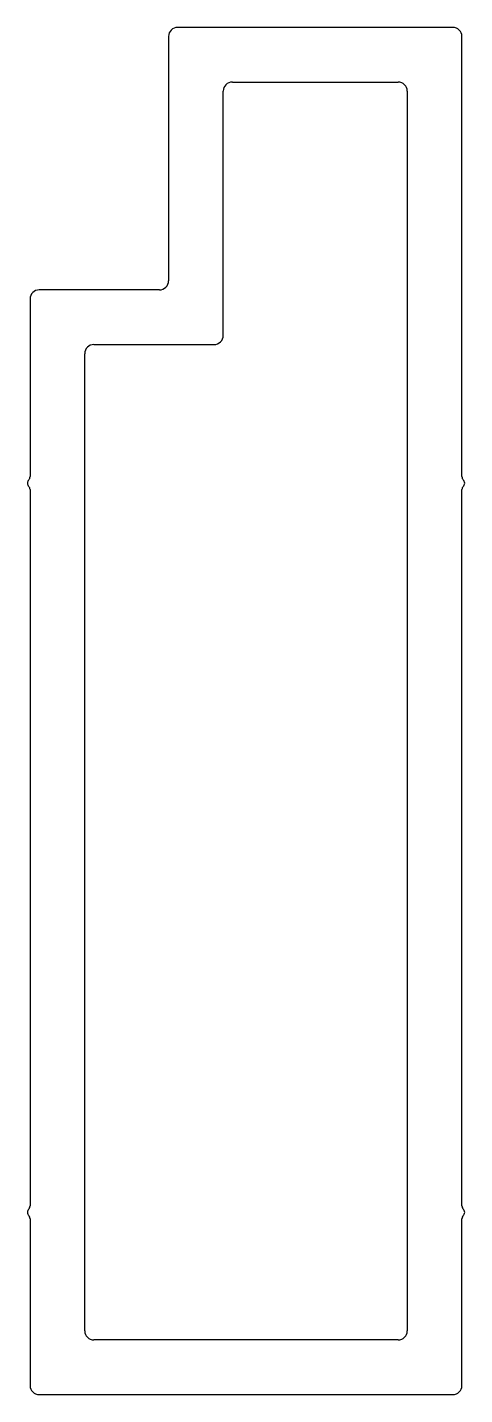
# Model space of a CAD drawing. Extents: x 2973.2 to 2997.2, y 1277.2 to 1352.2.
import ezdxf

# ---------------------------------------------------------------- set-up
doc = ezdxf.new("R2010")
doc.units = 0
doc.layers.get('0').update_dxf_attribs({"linetype": 'CONTINUOUS'})

msp = doc.modelspace()

# ---------------------------------------------------------------- linework, layer by layer
for p, q in [((2980.902, 1351.687), (2980.902, 1338.287)), ((2996.502, 1352.187), (2981.402, 1352.187)), ((2997.002, 1327.544), (2997.002, 1351.687)), ((2983.902, 1335.287), (2983.902, 1348.687)), ((2984.402, 1349.187), (2993.502, 1349.187)), ((2994.002, 1348.687), (2994.002, 1280.686)), ((2973.302, 1337.287), (2973.302, 1327.544)), ((2980.402, 1337.787), (2973.802, 1337.787)), ((2976.302, 1280.686), (2976.302, 1334.287)), ((2976.802, 1334.787), (2983.402, 1334.787)), ((2973.302, 1326.829), (2973.302, 1287.544)), ((2997.002, 1287.544), (2997.002, 1326.829)), ((2973.302, 1286.829), (2973.302, 1277.686)), ((2997.002, 1277.686), (2997.002, 1286.829)), ((2993.502, 1280.186), (2976.802, 1280.186)), ((2973.802, 1277.186), (2996.502, 1277.186))]:
    msp.add_line(p, q)
for centre, radius, start, end in [((2981.402, 1351.687), 0.5, 90, 180), ((2996.502, 1351.687), 0.5, 0, 90), ((2984.402, 1348.687), 0.5, 90, 180), ((2993.502, 1348.687), 0.5, 0, 90), ((2980.402, 1338.287), 0.5, 270, 0), ((2973.802, 1337.287), 0.5, 90, 180), ((2983.402, 1335.287), 0.5, 270, 0), ((2976.802, 1334.287), 0.5, 90, 180), ((2973.052, 1327.544), 0.25, 314.427, 0), ((2997.252, 1327.544), 0.25, 180, 225.573), ((2973.402, 1327.186), 0.25, 134.427, 225.573), ((2973.052, 1326.829), 0.25, 0, 45.573), ((2997.252, 1326.829), 0.25, 134.427, 180), ((2996.902, 1327.186), 0.25, 314.427, 45.573), ((2973.402, 1287.186), 0.25, 134.427, 225.573), ((2973.052, 1287.544), 0.25, 314.427, 360), ((2973.052, 1286.829), 0.25, 0, 45.573), ((2997.252, 1287.544), 0.25, 180, 225.573), ((2997.252, 1286.829), 0.25, 134.427, 180), ((2996.902, 1287.186), 0.25, 314.427, 45.573), ((2976.802, 1280.686), 0.5, 180, 270), ((2993.502, 1280.686), 0.5, 270, 0), ((2973.802, 1277.686), 0.5, 180, 270), ((2996.502, 1277.686), 0.5, 270, 0)]:
    msp.add_arc(centre, radius, start, end)

doc.saveas('drawing.dxf')
